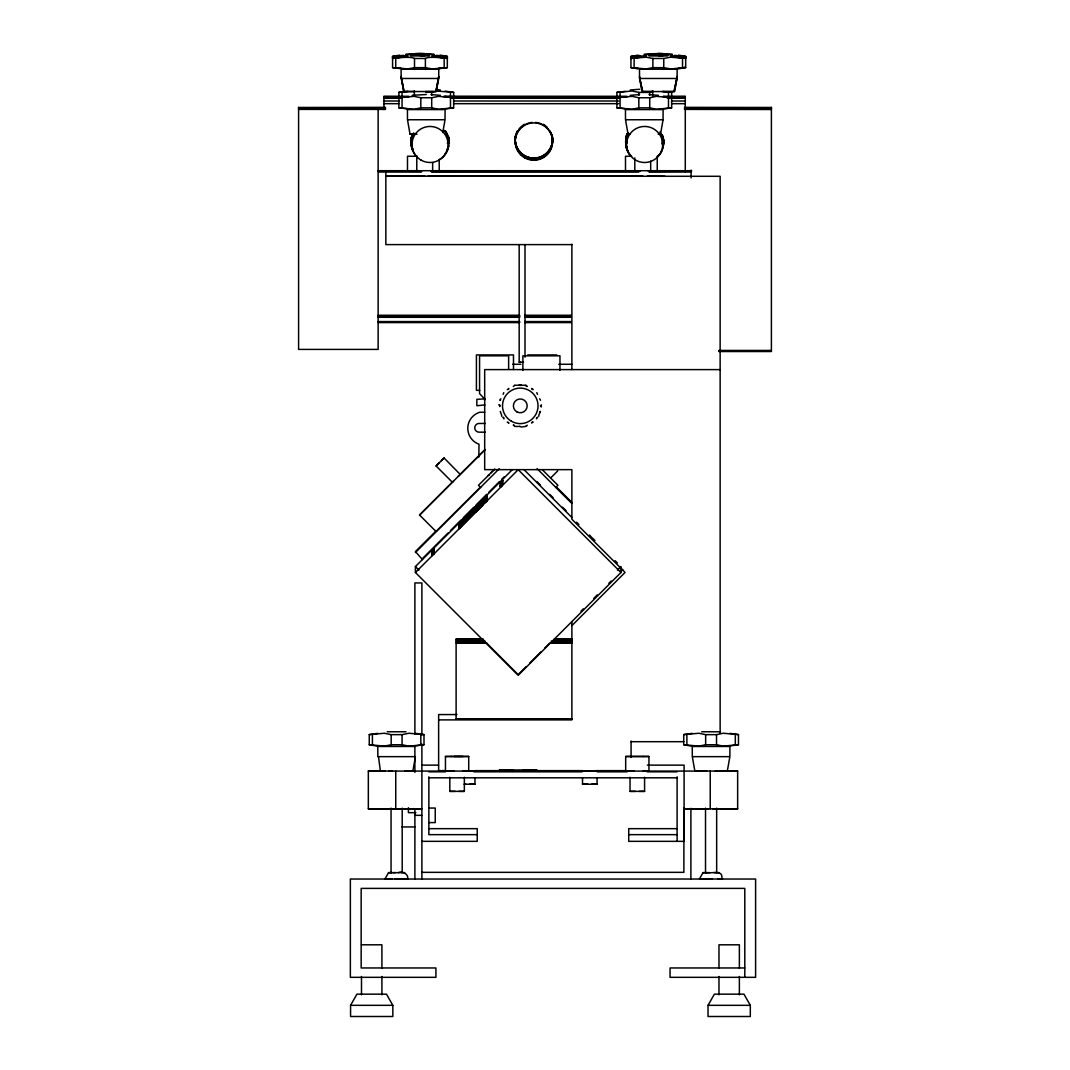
<?xml version="1.0" encoding="UTF-8"?>
<svg xmlns="http://www.w3.org/2000/svg" width="1070" height="1070" viewBox="0 0 1070 1070"><rect width="100%" height="100%" fill="white"/><g stroke="black" fill="none" stroke-linecap="round" stroke-linejoin="round"><path stroke-width="1.5" d="M438.78 68.707L438.727 78.471L436.185 91.538L403.711 91.538L401.17 77.963M417.019 134.165L410.024 134.138L407.483 119.76L407.429 109.581L445.093 109.581L445.04 119.76L442.779 132.546M660.524 134.138L658.344 134.124L660.524 134.138L663.066 119.76L663.119 109.581L625.455 109.581L625.509 119.76L628.05 134.138L630.23 134.151L628.05 134.138M677.149 68.707L677.096 78.471L674.555 91.538L654.118 91.579L642.08 91.538L639.539 78.471L639.486 68.707M706.882 771.069L694.858 771.042L692.303 756.65L692.263 746.472L729.914 746.472L729.874 756.65L727.319 771.042L719.201 771.055M478.825 457.117L478.999 444.21A16.812 16.812 0 0 1 479.775 412.258L484.75 412.258M514.67 426.382L513.694 425.071M404.741 771.055L412.859 771.042L415.401 756.65L377.844 756.65L377.79 746.472L414.812 746.459M436.185 89.519L438.727 76.438M436.185 91.044L438.727 76.946M674.555 90.027L677.096 76.438M673.993 91.044L677.096 77.455M501.736 416.284C502.071 415.08 499.636 410.693 500.399 411.522M508.638 389.132C509.347 386.872 507.809 390.563 507.233 389.507M525.851 426.234L527.363 425.231M531.777 423.065L531.91 422.583M539.654 398.762L540.537 400.274M540.551 405.851L541.447 404.848M539.654 411.923C541.915 409.77 538.17 414.986 538.812 416.284M525.731 385.267L514.817 385.267M514.817 426.422L519.565 426.475M521.264 384.665L520.274 385.548M392.008 878.764L385.08 878.751L388.544 872.652L391.767 872.639M350.572 1005.332L356.912 994.164L386.497 994.164L392.837 1005.332L392.837 1016.5L350.572 1016.5L350.572 1005.332L392.837 1005.332M712.419 878.764L699.539 878.751L703.003 872.652L706.24 872.639M708.032 1005.332L714.385 994.164L743.971 994.164L750.311 1005.332L750.311 1016.5L708.032 1016.5L708.032 1005.332L750.311 1005.332M400.728 56.335C399.979 54.276 383.488 58.783 399.137 56.376M400.728 57.352C399.979 55.279 383.488 59.8 399.137 57.379M639.098 56.335L638.135 55.64L630.952 56.911L646.133 55.68M639.098 57.352C638.349 55.279 621.857 59.8 637.506 57.379M407.242 96.715L398.896 97.704L398.896 107.816L407.242 108.752M625.255 91.378L616.909 92.381L616.909 96.715M625.255 96.715L616.909 97.704L616.909 107.816L625.255 108.752M503.876 418.932C505.027 418.169 501.362 416.778 503.555 417.487M536.765 392.636L537.514 394.335M486.261 497.323L485.7 498.072M477.755 509.735C472.137 505.241 476.979 507.314 478.41 509.133L476.11 506.11M475.281 507.581L475.08 508.451L475.762 507.247M476.431 507.407L475.053 508.972L478.13 505.495M475.749 510.109L475.08 510.992L475.762 507.862M475.762 508.772C473.02 510.417 481.527 503.475 480.096 504.144L459.351 525.33L459.766 525.972M480.403 503.876L479.373 505.321M475.334 510.229L480.336 504.973L475.053 509.989L478.638 506.056M479.373 505.816L481.848 503.248L481.299 503.997M475.749 509.093L475.468 510.002L476.431 508.919L475.454 511.781L480.336 505.99L479.561 506.712M481.687 500.573L483.921 502.739L475.053 511.62L478.664 507.661M475.254 507.06L480.136 502.178L479.373 503.288M475.053 508.063L476.431 506.899M474.799 507.621L475.481 508.451M485.512 498.286L486.074 497.71L475.08 508.397L476.431 507.902L475.307 509.694M474.799 508.892L475.281 509.614M479.373 505.361L481.446 503.355L475.053 510.604L476.03 509.427M481.46 503.836L480.082 506.083M474.799 510.149L475.08 511.085L479.801 506.123L475.307 510.858M475.735 509.989C474.812 513.185 476.083 508.076 475.307 510.711M480.898 505.227L481.58 504.532M474.799 511.42L475.214 512.089L459.766 527.751L459.351 527.042L474.799 511.166L475.508 512.102L477.982 509.561M480.965 505.147L479.534 506.484L480.992 503.609L479.855 504.452M480.323 503.274C478.678 500.92 482.182 504.839 479.855 505.976L480.323 506.324M480.39 506.658L480.55 504.826L459.351 526.587M479.601 506.632C481.299 505.334 478.009 508.919 480.55 505.976M480.684 502.084L479.855 503.435M479.373 503.85L480.55 502.887L476.993 505.829M480.483 503.716L479.373 504.853M479.601 505.361L479.601 505.963M485.325 500.479L486.128 499.69L480.403 505.428M480.149 506.525L481.139 505.695M486.154 500.492L486.97 499.663L484.817 497.43M479.841 507.661L480.55 506.846L477.768 509.668M475.2 507.113L475.067 507.795L476.056 507.22M480.39 502.365L482.543 504.104M475.561 507.621C476.565 507.902 473.89 509.266 476.07 506.391M477.554 509.935L474.799 507.421L475.067 508.303L481.42 501.857M475.321 508.665L476.137 507.568L475.575 508.21M476.391 508.317L475.053 509.44L481.42 502.873M476.137 508.517L475.361 509.28M476.31 509.066L475.053 511.219L476.31 510.631M475.281 511.126L476.07 510.256L475.628 511.42M475.454 511.781L476.484 510.35L475.468 512.142L476.31 511.085M477.38 505.749L478.009 504.612M477.902 505.535L477.38 506.257M483.185 504.478L480.403 501.843L486.863 496.226L485.914 497.175L486.917 496.159L486.462 495.29L486.074 496.694M477.702 505.776L479.601 503.636M478.183 505.334L477.487 506.351M480.069 503.916L480.537 503.101L459.351 524.38L459.766 525.022L459.351 524.206L486.074 497.202M481.393 502.191L483.627 499.957M480.109 503.943L480.55 503.141M475.495 508.798L476.03 507.608M477.501 506.645L478.183 505.789M478.183 506.351L477.487 507.367M477.501 507.661L478.424 506.538M477.528 508.13L478.183 506.859M478.544 506.819L477.113 508.29M478.009 508.156L477.461 508.705L478.424 507.555M476.043 506.565L475.053 510.965L481.46 504.358M482.142 500.613L483.827 502.285M477.702 508.812L478.424 508.063M478.116 508.718L477.407 509.28M478.13 509.36L478.638 508.598M475.334 507.688L475.468 506.899M480.537 507.019C479.306 509.079 481.808 504.973 477.956 504.344L477.233 505.12L479.721 507.889L480.189 507.367L477.715 504.599L480.323 507.327L477.594 504.625M475.04 507.822L475.762 506.846M479.373 503.341L480.644 501.603L482.864 503.783M486.462 496.319L485.512 497.256L486.114 496.975M486.863 495.731L479.668 503.194M476.003 507.688L475.053 508.424M480.858 502.231L481.821 501.255L475.628 507.501M486.863 496.226L481.5 501.576M480.042 503.636L480.537 502.592L479.601 503.435M478.009 506.351L477.447 506.886L481.045 502.739M485.914 498.179L486.917 497.189L485.981 496.279L485.285 496.975M474.799 509.039L476.524 510.978L476.043 511.567L474.799 509.949L475.548 510.323L476.03 508.41M475.147 509.748L481.005 502.592L479.373 504.344L479.975 503.422M480.096 504.853L480.122 504.01M475.762 509.387L475.04 510.323L475.722 508.611M476.07 509.909L476.431 509.427M484.135 501.161L482.423 499.837M459.351 525.958L486.917 498.192L485.539 496.721L486.368 495.878M478.009 507.354L477.407 508.263M486.502 498.821L485.686 499.61L486.917 498.205M485.874 499.931L486.957 498.66L485.352 496.908M486.783 499.342L485.553 500.773L486.368 499.957M475.053 511.674L476.177 510.296L475.495 511.34M480.911 505.735L478.718 503.502M484.978 497.777L486.609 500.011M476.03 511.46L475.468 512.142M486.917 500.238C485.285 502.579 488.348 498.326 484.483 497.777M483.092 499.663C490.154 501.897 485.285 500.078 481.607 506.03L478.812 503.502M453.533 481.085L452.356 482.236L436.092 465.972L438.727 463.323M480.898 486.676L435.998 531.482L419.56 515.031L485.178 449.48L460.22 474.398L444.077 457.987L441.442 460.622M432.253 555.196L432.467 550.1M433.965 548.803L433.872 552.107L433.965 549.218M476.926 505.374L479.561 508.049L477.059 505.254L478.531 503.823L481.273 506.377L481.874 505.776L479.092 503.127M481.206 501.054L483.185 502.967M481.099 501.683L483.185 503.475L481.099 501.175M502.204 481.152L502.512 480.096L502.204 482.731M500.974 481.634L500.492 482.623M502.512 480.403L500.974 483.051M480.002 504.157L459.351 524.701L459.766 525.343L459.766 522.815M479.373 504.304L480.925 502.646M502.204 483.332L502.512 482.075L500.452 485.646L502.512 480.751L500.492 484.349M502.512 481.059L502.512 480.497M477.38 507.274L478.584 505.762M480.149 504.505L479.561 505.802M502.378 482.356L502.512 481.66M434.005 552.12L433.965 553.671L434.005 551.812M486.261 498.847L483.827 501.776M502.472 482.61L500.452 486.208L502.204 483.132M486.275 499.356L486.957 498.66M479.373 506.886L481.46 504.866L480.323 506.819M500.974 485.887L502.512 483.292L501.99 485.633M500.452 485.954L500.76 484.937M502.378 484.844L502.512 483.586L500.492 486.877M475.588 506.872L478.236 509.32L477.34 509.895L477.755 509.226M500.452 486.609L500.76 485.553M486.275 501.375L484.228 498.526L486.77 500.88M500.974 485.285L500.452 486.917L500.974 485.646M502.472 485.151L502.472 484.389M479.614 505.281L481.005 503.609L480.403 504.518M475.08 509.467L474.799 508.223M419.56 515.031L452.717 481.794M475.281 508.598L475.04 509.347L474.799 508.584M475.067 510.336L474.799 509.547L476.297 511.313L475.628 511.982L474.799 510.858M475.561 510.149L478.785 506.431M437.737 464.327L438.165 463.898M442.432 459.632L442.004 460.06M431.986 550.595L431.946 553.457L432.467 552.334M478.076 504.278L480.911 506.752L481.861 505.789M480.443 501.83L481.42 500.854L483.306 502.82M432.253 552.347L432.253 550.368M477.434 505.441L477.675 504.786M432.079 552.053L432.079 551.505M500.76 482.102L500.452 483.118L502.204 480.497M502.378 480.938L502.472 480.122L500.492 483.279M484.442 499.142L486.088 497.496M485.325 498.446L486.93 496.654L486.181 496.065M502.512 481.152C503.034 482.757 500.68 488.027 500.76 486.154M481.62 502.98L486.502 498.098L485.914 498.7M486.074 498.526L485.753 499.061M475.762 509.28L476.431 508.41M500.492 484.442L500.76 483.627L500.492 485.459M432.079 552.267C430.902 561.215 436.52 545.272 432.467 552.896M480.805 504.478L479.855 505.468L481.821 503.288M432.467 554.568L432.079 555.504L432.467 552.695M475.762 509.694L475.628 510.149M502.378 483.787L502.472 482.971M432.253 554.233L431.986 555.664M477.38 508.798L478.116 508.21M476.431 509.935L475.682 510.992M480.483 506.257L480.323 507.327M433.965 553.324L433.484 554.153M478.13 508.852L478.598 508.29M481.674 505.976L479.119 503.194M527.363 386.457L525.878 385.294L526.346 386.457M458.348 476.257L459.819 474.799M488.816 474.96L488.201 475.561L489.231 474.532M433.698 549.231L432.467 552.588M477.193 505.615L477.528 504.986M479.32 503.502L479.788 502.739L458.936 523.631L458.936 528.714L458.535 523.23L459.351 522.401L459.766 523.029M480.831 501.95L481.513 501.255M482.878 499.891L483.948 498.821L486.208 500.961L481.607 505.535M484.389 498.379L486.77 500.385M432.253 550.93L433.484 549.084M477.113 505.749L478.531 504.331M432.253 551.237L433.698 549.017M432.253 551.585L433.698 549.325M476.391 507.3L475.053 509.079M481.232 502.365L481.915 501.656M483.279 500.305L484.643 498.941M500.974 482.797L500.492 484.135L500.974 482.45M481.62 502.151L479.413 504.318M432.079 551.759L432.253 552M432.467 551.732L432.079 552.668M432.467 552.04L432.253 552.909M479.119 505.575L480.149 504.237M482.022 502.566L481.112 503.475L481.62 502.994M484.055 500.546L482.717 499.543L485.245 501.91M500.76 483.881L502.378 481.446M480.39 504.371L479.601 505.16M485.553 499.262L486.128 498.673L480.457 504.492M485.446 499.864L486.489 498.633M481.045 504.585L481.874 503.743M432.253 553.765L433.698 551.505M476.31 509.721L475.214 511.059L474.799 510.457M483.8 502.311L482.409 499.864M485.847 500.265L486.542 499.596L481.219 504.893M432.253 554.434L433.698 552.16M479.306 507.474L480.871 505.949M481.045 505.602L481.874 504.759M475.816 511.58L480.203 507.193L458.936 528.714M479.627 507.875L480.189 507.153M481.286 506.364L478.45 503.863M485.967 501.683L486.542 501.121L484.215 498.54M500.519 400.14L499.73 400.233L500.894 398.762M438.085 463.965L444.077 457.987M439.048 463.016L436.092 465.972M499.663 406.56L499.851 406.373M531.91 422.556L532.793 422.048M494.808 468.981L478.45 485.352L480.51 487.398M435.49 531.496L415.414 551.572L422.423 559.557L422.423 558.593L448.116 532.9M415.414 552.548L499.289 468.673M450.457 530.573L460.969 520.06M463.297 517.719L473.809 507.22M476.15 504.88L486.649 494.367M488.99 492.026L499.503 481.527M501.83 479.186L504.171 476.845M617.417 570.083L620.961 566.538L620.961 572.49L518.188 675.277L415.414 572.49L415.414 566.538L512.343 469.636M459.351 523.123L479.788 502.526M459.351 523.752L479.788 503.034M500.974 482.396L502.204 480.952M500.974 482.744L502.204 481.259M432.467 551.625L433.872 549.418M432.467 551.933L433.872 549.712M432.467 552.24L433.698 550.595M480.002 504.692L459.351 525.637L459.766 526.293M459.351 526.279L486.85 498.767M433.698 551.866L432.079 554.594M500.974 485.232L502.204 483.787M486.141 500.185L459.351 527.216L459.766 527.871L459.351 522.401L459.766 523.136M500.974 485.593L502.204 484.095M432.467 554.474L433.872 552.2M458.535 528.299L486.556 500.078L485.553 501.282L486.917 500.733M432.467 554.768L433.872 552.561M459.766 527.443L459.351 526.721L459.766 527.55L470.8 516.088M474.612 512.53L479.935 506.953M485.807 501.348L486.556 500.586M432.467 555.076L433.698 553.431M500.974 486.649L501.99 485.579M415.414 572.504L518.188 469.703L620.961 572.504M550.595 478.022L557.724 470.907M555.865 487.412L557.925 485.285L542.343 469.77M580.983 611.197L583.324 608.857M593.81 598.357L597.287 594.88M608.87 583.31L611.184 580.997M620.439 571.728L622.753 569.4M526.213 666.61L518.188 674.648L486.716 643.164L456.114 643.07L486.716 642.976M529.663 663.173L541.166 651.67M544.617 648.206L549.218 643.592M571.888 625.616L625.067 572.423L571.888 519.231L571.888 469.65L484.683 469.65L484.683 369.605L720.137 369.618M493.899 469.89L490.782 472.993M479.306 503.114L481.206 501.562M480.59 501.683L481.406 500.867M483.025 499.743L484.108 498.647M433.872 549.057L432.079 552.361M500.76 482.409L500.452 483.413L500.76 482.717M485.914 497.684L486.917 496.681L486.088 496.172M477.233 506.645L477.969 505.909M500.76 483.011L500.76 483.372M433.698 550.435L433.965 549.766M475.214 509.039L481.232 502.887M485.74 498.861L486.917 497.697L485.767 496.493M483.212 501.562L486.904 497.684L485.606 496.654M433.698 551.398L433.965 550.676L433.698 551.705M500.76 484.282L500.452 485.298L500.76 484.59M480.631 505.2L483.466 502.338M433.872 551.906L432.079 555.21M485.967 500.68L486.783 499.851M500.492 486.73L500.76 485.86M433.698 553.284L433.965 552.615M479.694 507.34L480.403 506.498M479.413 503.809L480.59 502.699M480.992 502.084L480.403 502.887M486.917 497.189L459.351 525.009L459.766 525.664M479.948 504.438L480.59 503.702M478.009 507.14L477.715 507.635M480.631 504.679L479.373 505.869M475.147 510.764L475.668 510.002M486.609 499.516L485.298 497.456M479.574 506.953L480.631 505.695M500.586 485.713L500.452 486.516M479.828 507.26L480.631 506.204M507.233 422.182C507.728 421.179 509.387 424.75 508.638 422.583M426.261 92.421L436.185 91.538M398.896 97.704L414.09 96.353L420.818 97.758L431.705 97.758L438.446 96.353L453.64 97.704L453.64 107.816L445.133 109.02M616.909 92.381L632.102 91.017L638.843 92.421L649.731 92.421L651.964 91.445M616.909 97.704L632.102 96.353L638.843 97.758L649.731 97.758L656.472 96.353L671.652 97.704L671.652 107.816L663.159 109.02M376.921 746.098L369.257 744.707L369.257 734.608L384.438 733.244L391.179 734.649L402.066 734.649L408.807 733.244L424.001 734.608L424.001 744.707L415.494 745.924M691.38 746.098L683.717 744.707L683.717 734.608L698.911 733.244L705.652 734.649L716.525 734.649L723.266 733.244L738.46 734.608L738.46 744.707L729.967 745.924M453.64 107.816L438.446 109.234L431.705 107.856L420.818 107.856L414.09 109.234L398.896 107.816M671.652 107.816L656.472 109.234L649.731 107.856L638.843 107.856L632.102 109.234L616.909 107.816M424.001 744.707L408.807 746.138L402.066 744.76L391.179 744.76L384.438 746.138L369.257 744.707M738.46 744.707L723.266 746.138L716.525 744.76L705.652 744.76L698.911 746.138L683.717 744.707M401.076 57.299C378.713 60.549 410.024 55.145 414.505 58.475L425.392 58.475C429.913 55.118 461.157 60.562 438.82 57.299M639.445 57.299L630.952 58.435L646.133 57.205L652.874 58.475L663.761 58.475L670.502 57.205L685.683 58.435L677.19 57.299M440.131 55.132L447.313 56.402L447.313 67.624L432.133 68.908L425.392 67.664L414.505 67.664L407.764 68.908L392.583 67.624L392.583 56.402L399.765 55.132M678.5 55.132L685.683 56.402L685.683 67.624L670.502 68.908L663.761 67.664L652.874 67.664L646.133 68.908L630.952 67.624L630.952 56.402L638.135 55.132M503.167 394.295L503.783 392.636M537.287 417.42C538.745 416.738 535.615 418.597 536.618 418.865M513.212 425.205L513.694 425.098M532.793 389.64C534.331 390.242 530.573 387.22 531.91 389.132M519.766 426.248L521.264 427.024L525.731 426.422M404.554 91.177L398.896 92.381L398.896 96.715M377.75 733.351L369.257 734.608M692.21 733.351L683.717 734.608M400.233 56.135L392.583 57.419L401.651 56.563M638.603 56.135L630.952 57.419L640.02 56.563M438.82 68.721L447.313 67.624M678.032 68.881L685.683 67.624M683.061 67.664L685.161 67.116M398.896 92.381L407.964 91.431M401.076 68.212L396.729 67.985M443.221 67.985L438.82 68.212M445.133 91.124L453.64 92.381L453.64 96.715M445.133 96.46L453.64 97.704M663.159 96.46L671.652 97.704M415.494 733.351L424.001 734.608M729.967 733.351L738.46 734.608M396.529 56.282L392.583 56.402M634.898 56.282L630.952 56.402M677.19 55.774L685.683 56.911L679.129 56.376M677.19 56.79L685.683 57.927L679.129 57.379M681.536 67.985L678.032 68.373M399.137 55.867L403.671 55.332M637.506 55.867L640.02 55.546M407.429 878.737C409.369 875.26 402.668 870.284 398.281 872.652M385.08 878.751L385.949 878.737M721.902 878.737C722.932 869.736 713.837 873.347 707.858 872.665M699.539 878.751L700.422 878.737M401.651 56.055L407.764 55.68M401.651 57.071L407.764 56.697M640.02 57.071L646.133 56.697M484.937 404.915L476.859 405.731L476.859 399.337L484.937 398.842M412.191 95.31L426.261 94.508M630.217 89.987L639.74 89.265M630.217 95.31L639.579 94.601M405.878 54.236L419.948 53.5L434.019 54.236M405.878 54.73L419.948 54.008L434.019 54.73M644.247 54.236L658.317 53.5L672.388 54.236M644.247 54.73L658.317 54.008L672.388 54.73M387.22 731.773L406.025 731.773M701.693 731.773L720.498 731.773M410.546 54.837L429.351 54.837M410.546 55.346L429.351 55.346M410.546 55.854L429.351 55.854M648.915 54.837L667.72 54.837M648.915 55.346L667.72 55.346M648.915 55.854L667.72 55.854M436.827 91.057L453.64 92.381M420.818 176.216L425.031 176.229M391.045 808.118L391.045 872.652L391.914 872.652M402.2 808.118L402.2 872.652L393.385 872.665M705.518 808.118L705.518 872.652L707.31 872.652M716.659 808.118L716.659 872.652L714.064 872.652M415.24 53.58L424.656 53.58M447.313 56.402L443.368 56.282M685.683 56.402L681.737 56.282M392.583 67.624L401.076 68.721L401.17 78.471L438.085 78.471M401.758 69.216L438.138 69.216M635.098 67.985L638.135 68.373M638.135 68.881L630.952 67.624M640.127 69.216L676.507 69.216M401.17 76.438L403.711 89.519M401.17 76.946L403.711 90.535M639.539 76.438L642.08 90.027M639.539 77.455L642.629 91.044M640.181 78.471L676.454 78.471M408.125 119.746L444.398 119.746M626.151 119.746L663.066 119.76M410.024 134.138L414.785 134.124M519.177 245.19L519.177 362.195L520.635 362.182M571.942 719L456.114 718.946L456.114 639.124L482.062 639.044M456.114 718.946L500.452 718.839M499.931 718.933L536.431 718.933M454.081 771.042L445.454 771.015L445.454 756.477L451.272 756.463M462.895 771.029L468.713 771.015L468.713 756.477L454.081 756.463M634.309 771.042L625.683 771.015L625.683 756.477L631.501 756.463M643.137 771.029L648.942 771.015L648.942 756.477L643.137 756.503M692.945 756.65L729.232 756.65M402.293 808.773L421.888 808.773L368.334 808.826L368.334 771.029L380.626 770.989M708.581 808.84L684.091 808.773L737.645 808.826L737.645 771.029L715.295 771.069M474.96 777.97L474.96 784.23L464.059 784.23L465.811 784.243M582.521 777.97L582.521 784.23L593.422 784.243L597.06 784.23L597.06 777.97M449.815 777.275L449.815 791.372L460.715 791.372L464.353 791.372L464.353 777.275M630.043 777.275L630.043 791.372L644.581 791.372L644.581 777.275M368.334 808.826L391.5 808.773M737.645 808.826L712.807 808.84M408.125 878.751L394.924 878.764M722.598 878.751L718.024 878.764M639.352 176.216L643.057 176.229M674.555 91.538L662.517 91.512L671.652 92.381L671.652 96.715M647.27 176.229L649.864 176.216L648.995 176.202M554.313 639.218L571.942 639.178M483.613 640.957L456.114 641.05L485.165 641.131M551.211 641.131L571.942 641.104M549.659 643.164L571.942 643.123M391.366 808.813L388.57 808.826L394.241 808.84M414.438 91.512L403.711 91.538M652.807 91.512L642.08 91.538M408.914 96.3L383.943 96.22L383.943 109.501M443.876 96.22L627.02 96.3M663.641 96.3L685.281 96.22L685.281 171.735M383.943 96.728L408.914 96.808M443.876 96.728L627.02 96.808M663.641 96.808L685.281 96.728M383.943 97.825L402.253 97.744M450.537 97.744L620.359 97.825M666.971 97.825L685.281 97.744M383.943 98.333L398.936 98.253M453.867 98.253L618.687 98.333M671.973 98.333L685.281 98.253M383.943 101.008L398.936 101.008M453.867 101.008L618.687 101.008M671.973 101.008L685.281 101.008M383.943 103.67L398.936 103.683M453.867 103.683L618.687 103.67M671.973 103.683L685.281 103.67M298.597 107.468L385.481 107.361M684.519 107.361L771.403 107.468M298.597 107.869L385.481 107.869M684.519 107.869L771.403 107.869M298.597 107.976L383.943 107.976M685.281 107.976L771.403 107.976M298.597 108.378L385.481 108.378M684.519 108.378L771.403 108.378M298.597 108.485L383.943 108.471M685.281 108.471L771.403 108.485M298.597 108.886L385.481 108.886M684.519 108.886L771.403 108.993M298.597 109.394L385.481 109.394M684.519 109.394L771.403 109.501M417.22 156.26L407.483 156.26L407.483 170.732M631.701 156.26L625.495 156.26L625.495 170.732M378.138 170.705L691.1 170.718M385.842 170.973L420.938 170.973M430.969 170.973L639.913 170.973M648.273 170.973L691.728 170.973M378.138 171.12L421.54 171.227M431.397 171.213L639.499 171.12M648.567 171.227L691.1 171.227M431.397 171.722L639.499 171.628M649.477 171.722L691.1 171.628L648.567 171.735M431.544 171.735L638.549 171.735M420.938 176.162L385.842 176.162L720.137 176.296L720.137 733.03M427.92 176.229L431.584 176.216M430.956 176.162L639.847 176.162M648.193 176.162L664.911 176.296M571.888 244.615L385.842 244.602L385.842 170.825M378.138 315.262L519.632 315.262M524.634 315.262L571.246 315.262M378.138 315.77L519.632 315.77M524.634 315.77L571.246 315.77M378.138 316.279L519.632 316.279M524.634 316.279L571.246 316.279M378.138 316.787L519.632 316.787M524.634 316.787L571.246 316.787M378.138 317.295L519.632 317.295M524.634 317.295L571.246 317.295M378.138 321.575L519.632 321.575M524.634 321.575L571.246 321.575M378.138 322.083L519.632 322.083M524.634 322.083L571.246 322.083M378.138 322.592L519.632 322.592M524.634 322.592L571.246 322.592M718.96 350.438L771.403 350.438M718.96 350.826L771.403 350.933M718.96 351.334L771.403 351.334M718.96 351.441L771.403 351.441L771.403 107.361M527.737 354.932L556.801 354.932M523.551 362.195L519.177 362.195M512.65 364.281L520.876 364.268M558.727 364.281L571.888 364.268M479.748 390.323L476.417 390.323L476.417 354.932L513.493 354.932L513.493 369.484M485.312 423.452L479.507 423.452A4.374 4.374 0 0 0 474.746 427.706A4.374 4.374 0 0 0 479.293 432.173L485.312 432.173M456.943 714.559L438.633 714.573L438.633 770.774L445.267 770.774M438.633 719.896L571.888 719.896L571.888 621.924M631.073 741.697L683.85 741.697M451.045 756.477L463.123 756.49M631.273 756.477L643.364 756.49M421.888 765.13L438.58 765.13M647.35 765.13L684.091 765.13L684.091 841.341L628.732 841.341L628.732 828.661L677.096 828.661M513.292 770.066L499.289 770.106L537.087 770.106L523.069 770.066M438.633 770.641L445.267 770.641M475.12 770.641L582.963 770.641M596.231 770.641L626.084 770.641M468.486 770.774L626.084 770.774M388.664 771.082L717.315 771.082M428.869 771.818L445.535 771.818M473.849 771.818L582.147 771.818M597.14 771.818L627.127 771.818M647.109 771.818L677.096 771.818M428.869 777.81L677.096 777.81M639.191 791.372L644.581 791.372M428.976 808.051L435.236 808.051L435.236 822.589L428.976 822.589M396.382 808.84L405.196 808.826L401.477 808.813M415.896 812.665L408.406 812.665L408.406 807.716M414.892 815.327L421.888 815.327M401.972 826.949L414.892 826.949M428.869 828.661L477.247 828.661L477.247 841.341L421.888 841.341M477.247 834.653L428.869 834.653L428.869 776.833M628.732 834.653L677.096 834.653M421.888 872.344L683.89 872.344L683.89 807.797M361.499 944.81L381.91 944.81L381.91 968.149M744.8 967.962L670.061 967.962L670.061 977.325L755.607 977.325L755.607 879.032L350.358 879.032L350.358 977.325L435.918 977.325L435.918 967.962L361.165 967.962L361.165 888.394L744.8 888.394L744.8 977.325M425.459 91.512L434.005 91.525M554.313 639.044L571.942 639.071M483.613 639.218L456.114 639.124M552.762 640.957L571.942 640.997M551.211 642.976L571.942 643.016M535.909 718.839L571.942 718.893M726.771 771.002L737.645 771.029M392.422 771.069L368.334 771.029M469.583 784.23L474.96 784.23M587.911 784.243L582.521 784.23M591.67 784.23L597.06 784.23M458.963 791.359L464.353 791.372M635.433 791.372L630.043 791.372M455.205 791.372L449.815 791.372M716.151 872.639L719.174 872.639M709.865 872.652L703.003 872.652M395.392 872.652L388.544 872.652M401.678 872.639L404.714 872.639M385.146 771.055L380.385 771.042L378.486 756.664M647.39 771.002L648.942 771.015M716.539 808.813L717.408 808.826M663.025 53.58L658.317 53.5M663.025 54.088L658.317 54.008M663.025 54.597L658.317 54.516M663.025 55.105L658.317 55.025M663.025 55.613L658.317 55.533M678.032 56.135L685.683 57.419L676.614 56.563M424.656 54.088L419.948 54.008M424.656 54.597L419.948 54.516M424.656 55.105L419.948 55.025M424.656 55.613L419.948 55.533M439.168 56.335C439.904 54.316 456.475 58.783 440.76 56.376M439.65 56.135L447.313 57.419L438.245 56.563M439.168 57.352C439.904 55.332 456.475 59.786 440.76 57.379M648.942 756.477L625.683 756.477M468.713 756.477L445.454 756.477M670.502 55.68L676.614 56.055M670.502 56.697L676.614 57.071M432.133 55.68L438.245 56.055M432.133 56.697L438.245 57.071M648.995 94.601L658.358 95.31M430.969 94.601L440.332 95.31M435.664 89.532L440.332 89.987M674.595 55.332L679.129 55.867M436.226 55.332L440.76 55.867M532.847 422.088L532.927 422.088M513.319 386.511L514.67 385.307M499.101 404.848L499.998 405.838M499.101 404.861L499.851 405.343M519.766 385.414L519.284 384.665M557.176 487.786L571.34 501.964M557.778 488.816L572.129 503.167M571.674 502.887L556.186 487.398M537.087 468.673L571.34 502.927M536.872 481.527L540.377 485.031M549.712 494.367L553.217 497.871M562.566 507.22L566.07 510.711M524.019 469.636L571.902 517.519M576.569 522.187L578.91 524.527M589.423 535.04L591.75 537.367M592.606 538.183L594.973 540.551M615.049 560.626L617.417 562.994M485.232 497.028L486.77 498.861M484.188 498.072L486.208 499.944M483.453 498.807L486.208 501.455M483.372 499.382L485.78 501.883M483.212 499.543L485.7 501.95M484.242 501.068L485.365 502.285M484.309 501.496L485.245 502.405M484.549 502.285L482.102 500.158M482.035 500.225L484.63 503.02M481.58 500.68L482.503 501.616M482.771 502.017L483.921 503.248M480.831 501.429L483.185 503.983M482.864 504.786L480.096 502.111L482.463 504.706M482.543 505.107L480.323 502.766M479.668 502.632L482.022 505.134M481.246 504.558L482.129 505.521M479.306 502.913L482.022 505.642M478.049 504.264L480.55 506.805M477.247 505.067L479.922 507.688M476.738 505.575L479.347 508.25M476.458 505.762L479.119 508.477M476.391 505.829L478.878 508.624M476.016 506.204L478.624 508.972L475.856 506.458M474.799 507.421L477.394 510.216M474.799 507.715L477.153 510.35L474.799 508.023M474.799 508.384L476.886 510.711L474.799 508.678M476.431 511.179L474.799 509.293L475.214 509.855M474.799 510.256L476.083 511.527M474.799 510.564L475.816 511.794M474.799 511.58L475.214 512.289M470.639 512.771L470.639 512.463M470.225 513.226L470.639 514.041L470.225 513.426M470.225 513.881L470.639 514.657M470.639 514.951L470.225 514.188L470.639 514.75M470.639 515.259L470.225 514.496L470.639 515.058M470.225 516.061L470.225 516.369M467.028 516.435L467.028 516.114M466.627 515.927L467.028 516.743L466.627 516.128M466.627 516.235L467.028 517.064L466.627 516.435M466.627 516.556L467.028 517.385L466.627 516.756M466.627 516.863L467.028 517.693M467.028 518.014L466.627 517.184L467.028 517.8M467.028 518.321L466.627 517.492L467.028 518.107M467.028 518.629L466.627 517.813L467.028 518.428M466.627 518.134L467.028 518.95M466.627 518.442L467.028 519.271M466.627 518.763L467.028 519.579L466.627 518.963M466.627 519.07L467.028 519.9L466.627 519.284M466.627 519.391L467.028 520.207L466.627 519.605M466.627 519.699L467.028 520.528M459.351 522.628L459.766 523.35M459.766 523.671L459.351 522.949L459.766 523.765M459.766 523.979L459.351 523.257L459.766 524.086M459.766 524.3L459.351 523.578L459.766 524.394M459.351 524.514L459.766 525.236M459.351 524.835L459.766 525.557M459.351 525.143L459.766 525.865M459.351 525.464L459.766 526.186M459.766 526.493L459.351 525.771L459.766 526.601M459.766 526.814L459.351 526.092L459.766 526.921M459.766 527.135L459.351 526.4L459.766 527.242M415.414 566.538L418.958 570.083M540.698 406.346L541.447 406.841L540.551 405.838M470.639 512.878L470.225 512.824M470.639 515.713L470.225 515.66M466.627 515.807L467.028 516.529M466.627 518.027L467.028 518.749M466.627 518.335L467.028 519.057M466.627 518.656L467.028 519.365M459.351 522.722L459.766 523.444M485.191 399.618L479.574 393.613L479.574 355.815L508.638 355.815L508.638 368.923M739.37 968.149L739.37 944.81L718.973 944.81L718.973 968.149M739.37 976.495L739.37 994.832M735.304 734.622L735.304 744.733M718.973 976.495L718.973 994.832M716.525 734.649L716.525 744.76M710.226 771.082L710.226 808.866M705.652 734.649L705.652 744.76M691.1 170.103L691.1 177.914M690.886 808.318L690.886 879.032M686.886 734.622L686.886 744.733M682.526 58.449L682.526 67.637M677.096 776.833L677.096 841.341M668.496 92.394L668.496 96.728M668.496 97.731L668.496 107.829M663.761 58.475L663.761 67.664M657.234 156.26L657.234 170.732M652.874 58.475L652.874 67.664M652.74 90.696L652.74 96.3M650.68 161.088L650.68 170.732M649.731 92.421L649.731 95.31M649.731 97.758L649.731 107.856M638.843 92.421L638.843 95.31M638.843 97.758L638.843 107.856M634.804 157.865L634.804 170.732M634.109 58.449L634.109 67.637M631.073 741.028L631.073 757.279M620.078 92.394L620.078 96.728M620.078 97.731L620.078 107.829M571.888 244.268L571.888 369.618M559.958 370.3L559.958 355.815L522.882 355.815L522.882 370.38M525.009 245.19L525.009 357.179M450.47 92.394L450.47 96.728M450.47 97.731L450.47 107.829M444.157 58.449L444.157 67.637M439.222 159.483L439.222 170.732M432.654 162.694L432.654 170.732M431.705 92.421L431.705 95.31M431.705 97.758L431.705 107.856M425.392 58.475L425.392 67.664M421.888 734.916L421.888 582.936L414.892 582.936L414.892 734.18M421.888 744.065L421.888 879.032M420.818 97.758L420.818 107.856M420.831 734.622L420.831 744.733M416.778 156.26L416.778 170.732M414.892 746.151L414.892 772.393M414.892 808.706L414.892 879.032M414.505 58.475L414.505 67.664M414.371 90.696L414.371 96.3M402.066 734.649L402.066 744.76M402.053 92.394L402.053 96.728M402.053 97.731L402.053 107.829M395.739 58.449L395.739 67.637M395.753 771.082L395.753 808.866M391.179 734.649L391.179 744.76M381.91 976.495L381.91 994.832M378.138 109.394L378.138 349.409L298.597 349.409L298.597 107.361M372.413 734.622L372.413 744.733M361.499 976.495L361.499 994.832M551.919 134.606A18.685 18.685 0 0 1 533.876 158.119A18.685 18.685 0 0 1 515.834 134.7M515.834 134.606A18.685 18.685 0 0 0 533.876 158.119A18.685 18.685 0 0 0 551.919 134.7M411.495 144.825A18.912 18.912 0 0 1 412.151 134.874A18.912 18.912 0 0 0 411.495 144.918M448.41 136.626A18.912 18.912 0 0 1 448.838 139.087M662.718 146.51A18.912 18.912 0 0 0 663.427 139.087A18.912 18.912 0 0 1 662.718 146.603M626.084 137.308A18.912 18.912 0 0 0 626.739 147.245A18.912 18.912 0 0 1 626.084 137.401M448.41 136.733A18.912 18.912 0 0 1 448.838 139.194M411.789 146.55A18.912 18.912 0 0 0 412.605 148.931A18.912 18.912 0 0 1 412.151 135.489A18.912 18.912 0 0 0 411.495 145.333M448.41 137.134A18.912 18.912 0 0 1 448.838 139.595M662.999 137.134A18.912 18.912 0 0 1 662.718 147.018M626.084 137.816A18.912 18.912 0 0 0 626.739 147.754A18.912 18.912 0 0 1 626.084 137.896M626.365 136.585A18.912 18.912 0 0 1 627.194 134.205A18.912 18.912 0 0 0 626.365 136.679M448.143 147.125A18.912 18.912 0 0 1 447.26 149.466M448.41 137.241A18.912 18.912 0 0 1 448.838 139.702M662.25 134.833A18.912 18.912 0 0 1 662.718 147.112M551.919 135.623A18.685 18.685 0 0 1 533.876 159.136A18.685 18.685 0 0 1 515.834 135.623M516.328 134.071A18.685 18.685 0 0 1 517.706 131.115M518.576 129.737A18.685 18.685 0 0 1 524.541 124.267M543.226 124.267A18.685 18.685 0 0 1 547.091 127.236M550.06 131.115A18.685 18.685 0 0 1 551.438 134.071M411.495 145.828A18.912 18.912 0 0 1 412.605 134.713A18.912 18.912 0 0 0 411.495 145.935M446.605 132.988A18.912 18.912 0 0 0 445.267 130.874A18.912 18.912 0 0 1 446.605 133.095M448.41 137.629A18.912 18.912 0 0 1 448.932 142.604M628.331 151.793A18.912 18.912 0 0 1 627.194 149.546M448.41 137.736A18.912 18.912 0 0 1 448.932 142.711M543.226 124.869A18.685 18.685 0 0 1 548.188 153.05A18.685 18.685 0 0 1 519.565 153.05A18.685 18.685 0 0 1 524.541 124.869M525.985 124.12A18.685 18.685 0 0 1 532.258 122.435M535.508 122.435A18.685 18.685 0 0 1 541.781 124.12M448.691 145.6A18.912 18.912 0 0 1 444.625 154.615M412.605 149.947A18.912 18.912 0 0 1 413.742 132.974M445.267 131.383A18.912 18.912 0 0 1 446.605 133.482M447.661 135.756A18.912 18.912 0 0 1 448.932 143.099M662.25 135.85A18.912 18.912 0 0 1 662.718 148.128M661.848 150.469A18.912 18.912 0 0 1 660.671 152.676M659.214 154.695A18.912 18.912 0 0 1 657.488 156.528M630.551 155.31A18.912 18.912 0 0 1 628.999 153.344M627.194 150.041A18.912 18.912 0 0 1 628.331 133.054M447.434 134.165A18.029 18.029 0 0 1 447.434 143.5M412.284 141.962A18.029 18.029 0 0 1 412.619 134.165M443.649 130.085A18.912 18.912 0 0 1 438.834 159.925M415.962 155.832A18.912 18.912 0 0 1 413.742 133.576M659.856 131.998A18.912 18.912 0 0 1 657.488 157.049M630.551 155.832A18.912 18.912 0 0 1 628.331 133.576M662.129 134.606A18.029 18.029 0 0 1 661.902 143.928M627.1 143.059A18.029 18.029 0 0 1 627.328 133.737M486.502 497.791L485.512 498.794L486.502 497.791M433.965 552.963L433.698 553.885L433.965 552.909M402.253 97.236L383.943 97.236L402.253 97.317M620.359 97.236L450.537 97.236L620.359 97.317M685.281 97.236L666.971 97.236L685.281 97.317M421.419 171.628L378.138 171.628L421.54 171.735M459.766 524.608L459.351 523.885L459.766 524.715M511.393 421.232A17.749 17.749 0 0 0 538.023 405.851A17.749 17.749 0 0 0 511.393 390.483A17.749 17.749 0 0 0 511.393 421.232M516.823 411.83A6.901 6.901 0 0 0 527.176 405.851A6.901 6.901 0 0 0 516.823 399.886A6.901 6.901 0 0 0 516.823 411.83M627.194 133.696A18.912 18.912 0 0 0 626.365 136.077A18.912 18.912 0 0 1 627.194 133.79M533.876 158.708A18.685 18.685 0 0 0 551.919 135.194A18.685 18.685 0 0 1 533.876 158.721A18.685 18.685 0 0 1 515.834 135.208A18.685 18.685 0 0 0 533.876 158.708M517.706 130.687A18.685 18.685 0 0 0 516.328 133.643A18.685 18.685 0 0 1 517.706 130.7M411.789 147.058A18.912 18.912 0 0 0 412.605 149.439A18.912 18.912 0 0 1 411.789 147.165M662.718 147.62A18.912 18.912 0 0 0 662.25 135.342A18.912 18.912 0 0 1 662.718 147.633M627.194 134.807A18.912 18.912 0 0 0 626.739 148.356A18.912 18.912 0 0 1 627.194 134.82M421.018 160.085A18.029 18.029 0 0 0 448.049 144.477A18.029 18.029 0 0 0 421.018 128.868A18.029 18.029 0 0 0 421.018 160.085M524.541 157.731A18.685 18.685 0 0 0 552.561 141.548A18.685 18.685 0 0 0 524.541 125.377A18.685 18.685 0 0 0 524.541 157.731M635.219 159.858A18.029 18.029 0 0 0 662.638 144.931A18.029 18.029 0 0 0 635.995 128.654A18.029 18.029 0 0 0 635.219 159.858"/></g></svg>
